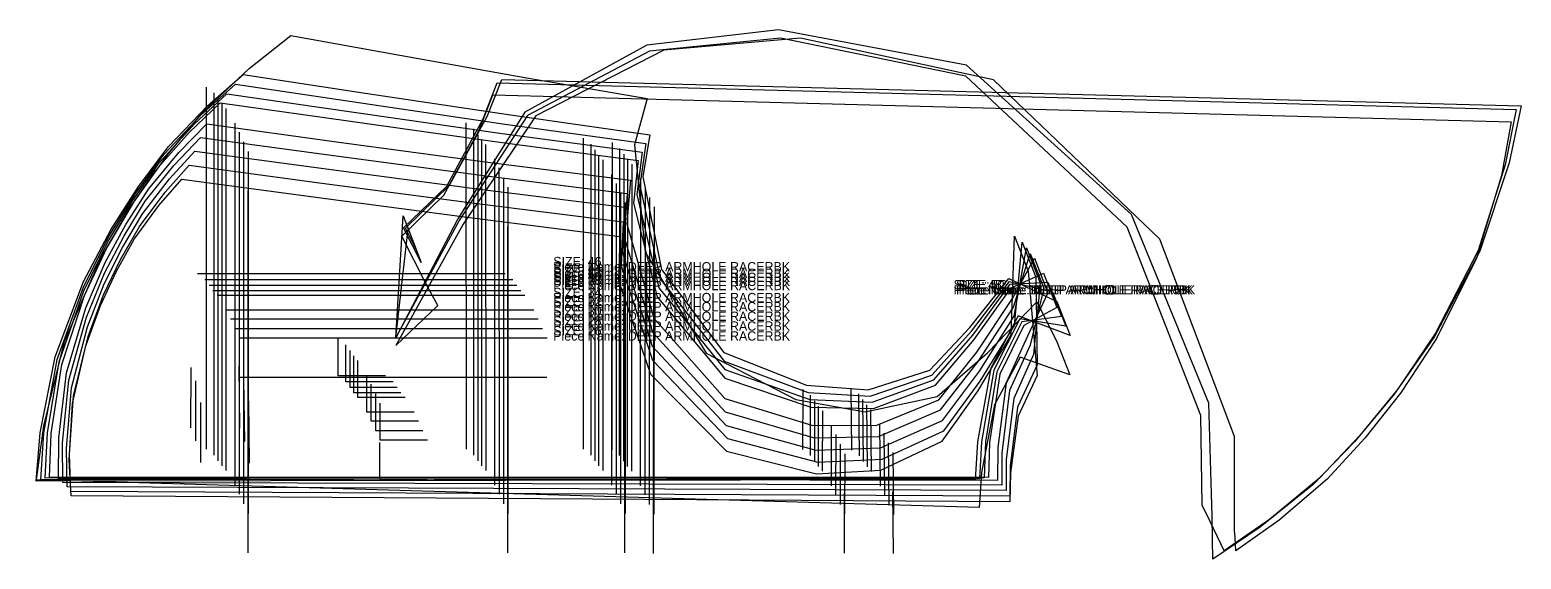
# Model space of a CAD drawing. Extents: x 0 to 67.6, y -0.1 to 29.7.
# Drawn here: x 27.43 to 67.55, y 15.49 to 29.74 of the extents above; entities that cross this region are included whole.
import ezdxf

# ---------------------------------------------------------------- set-up
doc = ezdxf.new("R2010")
doc.units = 0

# ---------------------------------------------------------------- blocks, each defined once
blk = doc.blocks.new('DEEP ARMHOLE RACERBK_26')
at = {"layer": '1'}
for points in [[(28.5355, 17.1932), (28.4854, 18.1539), (28.5736, 19.6827), (28.9327, 21.234), (29.3264, 22.3236), (29.7567, 23.247), (30.2364, 24.108), (30.895, 25.0092), (31.5123, 25.718)], [(31.5123, 25.718), (35.1169, 25.2328), (39.2587, 24.6839), (43.2985, 24.181)], [(43.2985, 24.181), (43.2625, 22.9971), (44.1294, 20.4732), (46.1711, 18.3963), (48.5962, 17.7928), (50.3276, 17.8924), (51.9721, 18.6728), (52.9298, 20.0154), (53.8275, 21.5225), (53.9196, 24.1881)], [(53.9196, 24.1881), (54.2914, 23.2412)], [(54.2914, 23.2412), (54.5329, 20.4393), (54.0181, 19.3405), (53.8103, 17.8142), (53.7984, 17.0324)], [(53.7984, 17.0324), (28.5355, 17.1932)]]:
    blk.add_lwpolyline(points, dxfattribs=at)
at = {"layer": '5'}
blk.add_line((31.9328, 23.1789), (40.2141, 23.1789), dxfattribs=at)
at = {"layer": '6'}
blk.add_line((53.7984, 17.0324), (28.5355, 17.1932), dxfattribs=at)
at = {"layer": '7'}
blk.add_line((31.9328, 23.1789), (40.2141, 23.1789), dxfattribs=at)
at = {"layer": '8'}
for p, q in [((32.1682, 28.1994), (32.1682, 18.4538)), ((39.1593, 27.2341), (39.1618, 18.454)), ((42.3114, 26.8203), (42.3114, 18.454)), ((43.0914, 26.7053), (43.0825, 18.4375)), ((49.543, 18.4305), (49.5239, 20.0972)), ((48.2255, 18.4425), (48.2304, 20.0607))]:
    blk.add_line(p, q, dxfattribs=at)
blk.add_lwpolyline([(36.9933, 20.4247), (35.7234, 20.4247), (35.7234, 21.4186)], dxfattribs=at)
at = {"layer": '1'}
for s, p in [('SIZE: 26', (41.5091, 21.5152)), ('Piece Name: DEEP ARMHOLE RACERBK', (41.5091, 21.3752))]:
    blk.add_text(s, height=0.25, dxfattribs=at).set_placement(p)
blk = doc.blocks.new('DEEP ARMHOLE RACERBK_28')
at = {"layer": '1'}
for points in [[(28.5314, 17.3166), (28.4913, 18.3104), (28.6013, 19.8901), (28.9916, 21.4894), (29.412, 22.6111), (29.8682, 23.5607), (30.3747, 24.445), (31.0667, 25.3685), (31.7136, 26.0938)], [(31.7136, 26.0938), (35.2848, 25.6142), (39.3881, 25.0718), (43.3905, 24.5749)], [(43.3905, 24.5749), (43.3401, 23.388), (44.1788, 20.8467), (46.201, 18.7393), (48.6256, 18.1049), (50.363, 18.1837), (52.0214, 18.9464), (52.9981, 20.2811), (53.9165, 21.7816), (54.1258, 24.0272)], [(54.1258, 24.0272), (54.4961, 23.0836)], [(54.4961, 23.0836), (54.5269, 20.7219), (54.0033, 19.5805), (53.8009, 17.9992), (53.7951, 17.1901)], [(53.7951, 17.1901), (28.5314, 17.3166)]]:
    blk.add_lwpolyline(points, dxfattribs=at)
at = {"layer": '5'}
blk.add_line((32.1375, 23.0212), (40.4188, 23.0212), dxfattribs=at)
at = {"layer": '6'}
blk.add_line((53.7951, 17.1901), (28.5314, 17.3166), dxfattribs=at)
at = {"layer": '7'}
blk.add_line((32.1375, 23.0212), (40.4188, 23.0212), dxfattribs=at)
at = {"layer": '8'}
for p, q in [((32.3729, 28.0417), (32.3729, 18.2961)), ((39.364, 27.0765), (39.3665, 18.2964)), ((42.5161, 26.6626), (42.5161, 18.2964)), ((43.2961, 26.5477), (43.2872, 18.2799)), ((48.4302, 18.2849), (48.4351, 19.9031)), ((49.7477, 18.2728), (49.7286, 19.9396))]:
    blk.add_line(p, q, dxfattribs=at)
blk.add_lwpolyline([(37.198, 20.267), (35.9281, 20.267), (35.9281, 21.2609)], dxfattribs=at)
at = {"layer": '1'}
for s, p in [('SIZE: 28', (41.5091, 21.7819)), ('Piece Name: DEEP ARMHOLE RACERBK', (41.5091, 21.6419))]:
    blk.add_text(s, height=0.25, dxfattribs=at).set_placement(p)
blk = doc.blocks.new('DEEP ARMHOLE RACERBK_30')
at = {"layer": '1'}
for points in [[(28.4342, 17.4397), (28.4084, 18.4688), (28.5471, 20.1014), (28.9761, 21.7502), (29.4287, 22.9042), (29.9156, 23.8794), (30.4537, 24.7864), (31.1842, 25.7312), (31.865, 26.4715)], [(31.865, 26.4715), (35.4019, 25.995), (39.4658, 25.4559), (43.4298, 24.9621)], [(43.4298, 24.9621), (43.3643, 23.7767), (44.1701, 21.2261), (46.1642, 19.0942), (48.5792, 18.4291), (50.3166, 18.4857), (51.9838, 19.2268), (52.9769, 20.5483), (53.9139, 22.0361), (54.2419, 23.8697)], [(54.2419, 23.8697), (54.6098, 22.9311)], [(54.6098, 22.9311), (54.4345, 20.9973), (53.8999, 19.8146), (53.6997, 18.179), (53.6983, 17.3426)], [(53.6983, 17.3426), (28.4342, 17.4397)]]:
    blk.add_lwpolyline(points, dxfattribs=at)
at = {"layer": '5'}
blk.add_line((32.2512, 22.8688), (40.5325, 22.8688), dxfattribs=at)
at = {"layer": '6'}
blk.add_line((53.6983, 17.3426), (28.4342, 17.4397), dxfattribs=at)
at = {"layer": '7'}
blk.add_line((32.2512, 22.8688), (40.5325, 22.8688), dxfattribs=at)
at = {"layer": '8'}
for p, q in [((32.4866, 27.8893), (32.4866, 18.1437)), ((39.4777, 26.924), (39.4802, 18.1439)), ((42.6298, 26.5102), (42.6298, 18.1439)), ((43.4098, 26.3952), (43.4009, 18.1274)), ((48.5439, 18.1324), (48.5488, 19.7506)), ((49.8614, 18.1204), (49.8423, 19.7871))]:
    blk.add_line(p, q, dxfattribs=at)
blk.add_lwpolyline([(37.3117, 20.1146), (36.0418, 20.1146), (36.0418, 21.1085)], dxfattribs=at)
at = {"layer": '1'}
for s, p in [('SIZE: 30', (41.5091, 22.047)), ('Piece Name: DEEP ARMHOLE RACERBK', (41.5091, 21.907))]:
    blk.add_text(s, height=0.25, dxfattribs=at).set_placement(p)
blk = doc.blocks.new('DEEP ARMHOLE RACERBK_32')
at = {"layer": '1'}
for points in [[(28.3169, 17.5548), (28.3076, 18.6202), (28.479, 20.3073), (28.9509, 22.0063), (29.439, 23.1929), (29.9595, 24.1938), (30.5318, 25.1233), (31.3038, 26.0886), (32.021, 26.8431)], [(32.021, 26.8431), (35.5304, 26.3667), (39.5627, 25.8276), (43.496, 25.3335)], [(43.496, 25.3335), (43.4148, 24.1544), (44.1824, 21.6046), (46.1387, 19.4554), (48.5336, 18.7608), (50.2638, 18.7937), (51.9334, 19.5089), (52.94, 20.811), (53.8928, 22.2793), (54.346, 23.7217)], [(54.346, 23.7217), (54.7106, 22.7901)], [(54.7106, 22.7901), (54.3408, 21.2559), (53.7891, 20.035), (53.5826, 18.3468), (53.5813, 17.4835)], [(53.5813, 17.4835), (28.3169, 17.5548)]]:
    blk.add_lwpolyline(points, dxfattribs=at)
at = {"layer": '5'}
blk.add_line((32.352, 22.7278), (40.6333, 22.7278), dxfattribs=at)
at = {"layer": '6'}
blk.add_line((53.5813, 17.4835), (28.3169, 17.5548), dxfattribs=at)
at = {"layer": '7'}
blk.add_line((32.352, 22.7278), (40.6333, 22.7278), dxfattribs=at)
at = {"layer": '8'}
for p, q in [((32.5874, 27.7483), (32.5874, 18.0027)), ((39.5785, 26.783), (39.581, 18.0029)), ((42.7305, 26.3692), (42.7305, 18.0029)), ((43.5105, 26.2542), (43.5017, 17.9864)), ((48.6447, 17.9914), (48.6496, 19.6096)), ((49.9621, 17.9794), (49.9431, 19.6461))]:
    blk.add_line(p, q, dxfattribs=at)
blk.add_lwpolyline([(37.4125, 19.9736), (36.1426, 19.9736), (36.1426, 20.9675)], dxfattribs=at)
at = {"layer": '1'}
for s, p in [('SIZE: 32', (41.5091, 22.3033)), ('Piece Name: DEEP ARMHOLE RACERBK', (41.5091, 22.1633))]:
    blk.add_text(s, height=0.25, dxfattribs=at).set_placement(p)
blk = doc.blocks.new('DEEP ARMHOLE RACERBK_34')
at = {"layer": '1'}
for points in [[(28.1972, 17.6593), (28.2063, 18.7619), (28.4129, 20.5048), (28.931, 22.2547), (29.4568, 23.474), (30.0128, 24.5007), (30.6212, 25.4526), (31.437, 26.438), (32.1922, 27.2062)], [(32.1922, 27.2062), (35.6763, 26.7278), (39.6797, 26.1863), (43.5846, 25.6898)], [(43.5846, 25.6898), (43.4873, 24.5195), (44.214, 21.9755), (46.1272, 19.8128), (48.4968, 19.089), (50.2162, 19.0973), (51.885, 19.7843), (52.9032, 21.0637), (53.8705, 22.509), (54.459, 23.5894)], [(54.459, 23.5894), (54.821, 22.6632)], [(54.821, 22.6632), (54.2715, 21.493), (53.6942, 20.2387), (53.4694, 18.5003), (53.4619, 17.6105)], [(53.4619, 17.6105), (28.1972, 17.6593)]]:
    blk.add_lwpolyline(points, dxfattribs=at)
at = {"layer": '5'}
blk.add_line((32.4624, 22.6009), (40.7437, 22.6009), dxfattribs=at)
at = {"layer": '6'}
blk.add_line((53.4619, 17.6105), (28.1972, 17.6593), dxfattribs=at)
at = {"layer": '7'}
blk.add_line((32.4624, 22.6009), (40.7437, 22.6009), dxfattribs=at)
at = {"layer": '8'}
for p, q in [((32.6978, 27.6214), (32.6978, 17.8758)), ((39.6889, 26.6561), (39.6914, 17.876)), ((42.841, 26.2423), (42.841, 17.876)), ((43.621, 26.1273), (43.6121, 17.8595)), ((48.7551, 17.8645), (48.76, 19.4827)), ((50.0726, 17.8525), (50.0535, 19.5192))]:
    blk.add_line(p, q, dxfattribs=at)
blk.add_lwpolyline([(37.5229, 19.8467), (36.253, 19.8467), (36.253, 20.8406)], dxfattribs=at)
at = {"layer": '1'}
for s, p in [('SIZE: 34', (41.5091, 22.5483)), ('Piece Name: DEEP ARMHOLE RACERBK', (41.5091, 22.4083))]:
    blk.add_text(s, height=0.25, dxfattribs=at).set_placement(p)
blk = doc.blocks.new('DEEP ARMHOLE RACERBK_38')
at = {"layer": '1'}
for points in [[(27.9574, 17.6997), (28.0039, 18.8781), (28.2829, 20.7346), (28.8951, 22.588), (29.4978, 23.8739), (30.1265, 24.953), (30.8086, 25.9503), (31.7135, 26.9766), (32.5465, 27.7728)], [(32.5465, 27.7728), (35.9866, 27.2854), (39.9393, 26.7336), (43.795, 26.2264)], [(43.795, 26.2264), (43.6652, 25.0774), (44.3066, 22.5523), (46.1269, 20.3681), (48.4382, 19.5868), (50.1307, 19.5451), (51.7931, 20.1727), (52.8325, 21.4024), (53.8265, 22.797), (54.7003, 23.1928)], [(54.7003, 23.1928), (55.0608, 22.2697)], [(55.0608, 22.2697), (54.1688, 21.7844), (53.5287, 20.4694), (53.2507, 18.6336), (53.2223, 17.6917)], [(53.2223, 17.6917), (27.9574, 17.6997)]]:
    blk.add_lwpolyline(points, dxfattribs=at)
at = {"layer": '5'}
blk.add_line((32.7022, 22.2074), (40.9835, 22.2074), dxfattribs=at)
at = {"layer": '6'}
blk.add_line((53.2223, 17.6917), (27.9574, 17.6997), dxfattribs=at)
at = {"layer": '7'}
blk.add_line((32.7022, 22.2074), (40.9835, 22.2074), dxfattribs=at)
at = {"layer": '8'}
for p, q in [((32.9376, 27.2279), (32.9376, 17.4823)), ((39.9287, 26.2627), (39.9312, 17.4826)), ((43.0808, 25.8488), (43.0808, 17.4826)), ((43.8608, 25.7339), (43.8519, 17.4661)), ((48.9949, 17.471), (48.9998, 19.0893)), ((50.3124, 17.459), (50.2933, 19.1258))]:
    blk.add_line(p, q, dxfattribs=at)
blk.add_lwpolyline([(37.7627, 19.4532), (36.4928, 19.4532), (36.4928, 20.4471)], dxfattribs=at)
at = {"layer": '1'}
for s, p in [('SIZE: 38', (41.5091, 22.8722)), ('Piece Name: DEEP ARMHOLE RACERBK', (41.5091, 22.7322))]:
    blk.add_text(s, height=0.25, dxfattribs=at).set_placement(p)
blk = doc.blocks.new('DEEP ARMHOLE RACERBK_40')
at = {"layer": '1'}
for points in [[(27.8375, 17.6742), (27.903, 18.8912), (28.2188, 20.8053), (28.8788, 22.7115), (29.5206, 24.0314), (30.1862, 25.1372), (30.9058, 26.1576), (31.8561, 27.2047), (32.7286, 28.015)], [(32.7286, 28.015), (36.1451, 27.5211), (40.0709, 26.9618), (43.9003, 26.4471)], [(43.9003, 26.4471), (43.7542, 25.3086), (44.3528, 22.7927), (46.1267, 20.5973), (48.4091, 19.787), (50.0884, 19.7201), (51.7479, 20.3181), (52.7981, 21.523), (53.8057, 22.8922), (54.8212, 22.9484)], [(54.8212, 22.9484), (55.1807, 22.0275)], [(55.1807, 22.0275), (54.1185, 21.8816), (53.4465, 20.5362), (53.1414, 18.6516), (53.1023, 17.6833)], [(53.1023, 17.6833), (27.8375, 17.6742)]]:
    blk.add_lwpolyline(points, dxfattribs=at)
at = {"layer": '5'}
blk.add_line((32.8221, 21.9652), (41.1034, 21.9652), dxfattribs=at)
at = {"layer": '6'}
blk.add_line((53.1023, 17.6833), (27.8375, 17.6742), dxfattribs=at)
at = {"layer": '7'}
blk.add_line((32.8221, 21.9652), (41.1034, 21.9652), dxfattribs=at)
at = {"layer": '8'}
for p, q in [((33.0575, 26.9857), (33.0575, 17.2401)), ((40.0486, 26.0204), (40.0511, 17.2403)), ((43.2007, 25.6066), (43.2007, 17.2403)), ((43.9807, 25.4916), (43.9718, 17.2238)), ((50.4323, 17.2168), (50.4132, 18.8835)), ((49.1148, 17.2288), (49.1197, 18.847))]:
    blk.add_line(p, q, dxfattribs=at)
blk.add_lwpolyline([(37.8826, 19.211), (36.6127, 19.211), (36.6127, 20.2049)], dxfattribs=at)
at = {"layer": '1'}
for s, p in [('SIZE: 40', (41.5091, 22.9846)), ('Piece Name: DEEP ARMHOLE RACERBK', (41.5091, 22.8446))]:
    blk.add_text(s, height=0.25, dxfattribs=at).set_placement(p)
blk = doc.blocks.new('DEEP ARMHOLE RACERBK_42')
at = {"layer": '1'}
for points in [[(27.7176, 17.6288), (27.8048, 18.8901), (28.1628, 20.8705), (28.8777, 22.8373), (29.5645, 24.1962), (30.2724, 25.3325), (31.0351, 26.3796), (32.0374, 27.4506), (32.9553, 28.2772)], [(32.9553, 28.2772), (36.3344, 27.7739), (40.2171, 27.2038), (44.0047, 26.6782)], [(44.0047, 26.6782), (43.8391, 25.5493), (44.3889, 23.0383), (46.1123, 20.8247), (48.366, 19.9785), (50.0337, 19.8819), (51.6937, 20.4464), (52.759, 21.625), (53.7849, 22.9676), (54.9424, 22.6837)], [(54.9424, 22.6837), (55.3007, 21.7653)], [(55.3007, 21.7653), (54.0681, 21.9589), (53.3642, 20.583), (53.032, 18.6493), (52.9823, 17.6546)], [(52.9823, 17.6546), (27.7176, 17.6288)]]:
    blk.add_lwpolyline(points, dxfattribs=at)
at = {"layer": '5'}
blk.add_line((32.9421, 21.703), (41.2234, 21.703), dxfattribs=at)
at = {"layer": '6'}
blk.add_line((52.9823, 17.6546), (27.7176, 17.6288), dxfattribs=at)
at = {"layer": '7'}
blk.add_line((32.9421, 21.703), (41.2234, 21.703), dxfattribs=at)
at = {"layer": '8'}
for p, q in [((33.1775, 26.7235), (33.1775, 16.9779)), ((40.1686, 25.7582), (40.1711, 16.9781)), ((43.3207, 25.3444), (43.3207, 16.9781)), ((44.1007, 25.2294), (44.0918, 16.9616)), ((49.2348, 16.9666), (49.2397, 18.5848)), ((50.5523, 16.9546), (50.5332, 18.6213))]:
    blk.add_line(p, q, dxfattribs=at)
blk.add_lwpolyline([(38.0026, 18.9488), (36.7327, 18.9488), (36.7327, 19.9427)], dxfattribs=at)
at = {"layer": '1'}
for s, p in [('SIZE: 42', (41.5091, 23.093)), ('Piece Name: DEEP ARMHOLE RACERBK', (41.5091, 22.953))]:
    blk.add_text(s, height=0.25, dxfattribs=at).set_placement(p)
blk = doc.blocks.new('DEEP ARMHOLE RACERBK_44')
at = {"layer": '1'}
for points in [[(27.5977, 17.5897), (27.7058, 18.8935), (28.1043, 20.9375), (28.8718, 22.9622), (29.6016, 24.3585), (30.3502, 25.5242), (31.1541, 26.5967), (32.2063, 27.6906), (33.1678, 28.5329)], [(33.1678, 28.5329), (36.5138, 28.0237), (40.3585, 27.4467), (44.1091, 26.9141)], [(44.1091, 26.9141), (43.9239, 25.7948), (44.4248, 23.2883), (46.0981, 21.0562), (48.3233, 20.174), (49.9796, 20.0476), (51.6402, 20.5787), (52.7207, 21.731), (53.7651, 23.0472), (55.0636, 22.4253)], [(55.0636, 22.4253), (55.4206, 21.5096)], [(55.4206, 21.5096), (54.0185, 22.0408), (53.2824, 20.6342), (52.9229, 18.6512), (52.8623, 17.63)], [(52.8623, 17.63), (27.5977, 17.5897)]]:
    blk.add_lwpolyline(points, dxfattribs=at)
at = {"layer": '5'}
blk.add_line((33.062, 21.4473), (41.3433, 21.4473), dxfattribs=at)
at = {"layer": '6'}
blk.add_line((52.8623, 17.63), (27.5977, 17.5897), dxfattribs=at)
at = {"layer": '7'}
blk.add_line((33.062, 21.4473), (41.3433, 21.4473), dxfattribs=at)
at = {"layer": '8'}
for p, q in [((33.2974, 26.4678), (33.2974, 16.7222)), ((40.2885, 25.5025), (40.291, 16.7224)), ((43.4406, 25.0887), (43.4406, 16.7224)), ((44.2206, 24.9737), (44.2117, 16.7059)), ((49.3547, 16.7109), (49.3596, 18.3291)), ((50.6722, 16.6989), (50.6531, 18.3656))]:
    blk.add_line(p, q, dxfattribs=at)
blk.add_lwpolyline([(38.1225, 18.6931), (36.8526, 18.6931), (36.8526, 19.687)], dxfattribs=at)
at = {"layer": '1'}
for s, p in [('SIZE: 44', (41.5091, 23.2013)), ('Piece Name: DEEP ARMHOLE RACERBK', (41.5091, 23.0613))]:
    blk.add_text(s, height=0.25, dxfattribs=at).set_placement(p)
blk = doc.blocks.new('DEEP ARMHOLE RACERBK_46')
at = {"layer": '1'}
for points in [[(27.6075, 17.6279), (27.7998, 19.0833), (28.3579, 21.3524), (29.3287, 23.5798), (30.223, 25.1049), (31.1255, 26.3705), (32.085, 27.5287), (33.3241, 28.6973), (34.4476, 29.5888)], [(34.4476, 29.5888), (37.3792, 29.0572), (40.748, 28.4535), (44.0352, 27.8913)], [(44.0352, 27.8913), (43.6987, 26.6457), (43.9814, 23.7527), (45.6218, 21.0373), (48.0398, 19.7867), (49.8996, 19.4559), (51.8389, 19.8686), (53.1922, 21.0502), (54.5233, 22.4211), (55.0534, 21.3703)], [(55.0534, 21.3703), (55.4107, 20.4537)], [(55.4107, 20.4537), (54.0758, 20.9263), (53.3849, 19.6423), (53.0338, 17.8249), (52.9675, 16.8876)], [(52.9675, 16.8876), (27.6075, 17.6279)]]:
    blk.add_lwpolyline(points, dxfattribs=at)
at = {"layer": '5'}
blk.add_line((33.0522, 20.3914), (41.3335, 20.3914), dxfattribs=at)
at = {"layer": '6'}
blk.add_line((52.9675, 16.8876), (27.6075, 17.6279), dxfattribs=at)
at = {"layer": '7'}
blk.add_line((33.0522, 20.3914), (41.3335, 20.3914), dxfattribs=at)
at = {"layer": '8'}
for p, q in [((33.2875, 25.4119), (33.2875, 15.6663)), ((40.2787, 24.4466), (40.2811, 15.6665)), ((43.4307, 24.0328), (43.4307, 15.6665)), ((44.2107, 23.9178), (44.2018, 15.65)), ((49.3448, 15.655), (49.3498, 17.2732)), ((50.6623, 15.643), (50.6432, 17.3097))]:
    blk.add_line(p, q, dxfattribs=at)
blk.add_lwpolyline([(38.1127, 17.6372), (36.8427, 17.6372), (36.8427, 18.6311)], dxfattribs=at)
at = {"layer": '1'}
for s, p in [('SIZE: 46', (41.5091, 23.3782)), ('Piece Name: DEEP ARMHOLE RACERBK', (41.5091, 23.2382))]:
    blk.add_text(s, height=0.25, dxfattribs=at).set_placement(p)
blk = doc.blocks.new('DEEP ARMHOLE RACERBK_48')
at = {"layer": '1'}
for points in [[(59.8415, 16.2729), (59.8412, 18.7931), (57.834, 24.1049), (53.3572, 28.39), (48.1601, 29.5165), (44.4842, 29.1927), (41.0372, 27.4264), (39.0871, 24.5088), (37.2757, 21.2455), (38.4059, 22.3236)], [(38.0884, 22.8904), (37.4365, 24.1866), (38.5638, 25.285), (39.5143, 27.0427), (39.8864, 27.9865)], [(39.8864, 27.9865), (67.2884, 27.2583)], [(67.2884, 27.2583), (67.0227, 25.821), (66.3518, 23.5934), (65.2729, 21.4284), (64.306, 19.9577), (63.3438, 18.7454), (62.3306, 17.6429), (61.039, 16.5442), (59.8766, 15.7153)], [(38.4059, 22.3236), (38.0884, 22.8904)], [(59.8766, 15.7153), (59.8664, 15.8859), (59.8545, 16.0819), (59.8415, 16.2729)]]:
    blk.add_lwpolyline(points, dxfattribs=at)
at = {"layer": '5'}
blk.add_line((15.7299, 22.8281), (24.0112, 22.8281), dxfattribs=at)
at = {"layer": '6'}
blk.add_line((39.8864, 27.9865), (67.2884, 27.2583), dxfattribs=at)
at = {"layer": '7'}
blk.add_line((15.7299, 22.8281), (24.0112, 22.8281), dxfattribs=at)
at = {"layer": '8'}
for p, q in [((15.9652, 27.8486), (15.9652, 18.103)), ((22.9564, 26.8833), (22.9588, 18.1032)), ((26.1084, 26.4695), (26.1084, 18.1032)), ((26.8884, 26.3545), (26.8795, 18.0867)), ((32.0225, 18.0917), (32.0275, 19.7099)), ((33.34, 18.0797), (33.3209, 19.7464))]:
    blk.add_line(p, q, dxfattribs=at)
blk.add_lwpolyline([(20.7904, 20.0739), (19.5204, 20.0739), (19.5204, 21.0678)], dxfattribs=at)
at = {"layer": '1'}
for s, p in [('SIZE: 48', (52.282, 22.7559)), ('Piece Name: DEEP ARMHOLE RACERBK', (52.282, 22.6159))]:
    blk.add_text(s, height=0.25, dxfattribs=at).set_placement(p)
blk = doc.blocks.new('DEEP ARMHOLE RACERBK_50')
at = {"layer": '1'}
for points in [[(58.9659, 16.9453), (58.9377, 19.3615), (56.9545, 24.4318), (52.6148, 28.4905), (47.6197, 29.5129), (44.099, 29.1617), (40.8138, 27.43), (38.9765, 24.6111), (37.2761, 21.4624), (37.6025, 24.3824)], [(37.9556, 23.4747), (37.484, 24.4086), (38.6428, 25.5353), (39.6207, 27.3394), (40.0038, 28.3081)], [(40.0038, 28.3081), (67.4212, 27.5929)], [(67.4212, 27.5929), (67.1249, 26.105), (66.3971, 23.8028), (65.2466, 21.5712), (64.2223, 20.0587), (63.2065, 18.8143), (62.1393, 17.6845), (60.7833, 16.5626), (59.565, 15.7189)], [(37.6025, 24.3824), (37.9556, 23.4747)], [(59.565, 15.7189), (59.3832, 16.0949), (59.1735, 16.5264), (58.9659, 16.9453)]]:
    blk.add_lwpolyline(points, dxfattribs=at)
at = {"layer": '5'}
blk.add_line((15.597, 23.4124), (23.8783, 23.4124), dxfattribs=at)
at = {"layer": '6'}
blk.add_line((40.0038, 28.3081), (67.4212, 27.5929), dxfattribs=at)
at = {"layer": '7'}
blk.add_line((15.597, 23.4124), (23.8783, 23.4124), dxfattribs=at)
at = {"layer": '8'}
for p, q in [((15.8324, 28.4329), (15.8324, 18.6873)), ((22.8235, 27.4676), (22.826, 18.6875)), ((25.9756, 27.0538), (25.9756, 18.6875)), ((26.7556, 26.9388), (26.7467, 18.671)), ((31.8897, 18.676), (31.8947, 20.2942)), ((33.2072, 18.664), (33.1881, 20.3307))]:
    blk.add_line(p, q, dxfattribs=at)
blk.add_lwpolyline([(20.6576, 20.6582), (19.3876, 20.6582), (19.3876, 21.6521)], dxfattribs=at)
at = {"layer": '1'}
for s, p in [('SIZE: 50', (52.3486, 22.7559)), ('Piece Name: DEEP ARMHOLE RACERBK', (52.3486, 22.6159))]:
    blk.add_text(s, height=0.25, dxfattribs=at).set_placement(p)
blk = doc.blocks.new('DEEP ARMHOLE RACERBK_52')
at = {"layer": '1'}
for points in [[(59.2206, 17.2535), (59.1524, 19.6894), (57.0691, 24.7693), (52.6265, 28.7903), (47.5729, 29.7389), (44.0285, 29.3268), (40.7446, 27.5266), (38.9384, 24.654), (37.2756, 21.451), (37.4728, 24.7311)], [(37.8233, 23.8288), (37.5311, 24.4022), (38.7218, 25.5572), (39.7276, 27.4076), (40.1221, 28.4014)], [(40.1221, 28.4014), (67.5536, 27.6967)], [(67.5536, 27.6967), (67.2272, 26.1584), (66.4426, 23.7819), (65.2209, 21.4841), (64.1395, 19.9299), (63.0704, 18.6534), (61.9497, 17.4965), (60.5296, 16.3515), (59.2559, 15.4929)], [(37.4728, 24.7311), (37.8233, 23.8288)], [(59.2559, 15.4929), (59.2472, 16.0317), (59.2361, 16.6506), (59.2206, 17.2535)]]:
    blk.add_lwpolyline(points, dxfattribs=at)
at = {"layer": '5'}
blk.add_line((15.4647, 23.7665), (23.746, 23.7665), dxfattribs=at)
at = {"layer": '6'}
blk.add_line((40.1221, 28.4014), (67.5536, 27.6967), dxfattribs=at)
at = {"layer": '7'}
blk.add_line((15.4647, 23.7665), (23.746, 23.7665), dxfattribs=at)
at = {"layer": '8'}
for p, q in [((15.7001, 28.787), (15.7001, 19.0414)), ((22.6912, 27.8217), (22.6937, 19.0416)), ((25.8432, 27.4079), (25.8432, 19.0416)), ((26.6233, 27.2929), (26.6144, 19.0251)), ((31.7574, 19.0301), (31.7623, 20.6483)), ((33.0749, 19.0181), (33.0558, 20.6848))]:
    blk.add_line(p, q, dxfattribs=at)
blk.add_lwpolyline([(20.5252, 21.0123), (19.2553, 21.0123), (19.2553, 22.0062)], dxfattribs=at)
at = {"layer": '1'}
for s, p in [('SIZE: 52', (52.4146, 22.7559)), ('Piece Name: DEEP ARMHOLE RACERBK', (52.4146, 22.6159))]:
    blk.add_text(s, height=0.25, dxfattribs=at).set_placement(p)

msp = doc.modelspace()

# ---------------------------------------------------------------- block references
at = {"layer": '1'}
for name in ['DEEP ARMHOLE RACERBK_52', 'DEEP ARMHOLE RACERBK_50', 'DEEP ARMHOLE RACERBK_48', 'DEEP ARMHOLE RACERBK_46', 'DEEP ARMHOLE RACERBK_44', 'DEEP ARMHOLE RACERBK_42', 'DEEP ARMHOLE RACERBK_26', 'DEEP ARMHOLE RACERBK_40', 'DEEP ARMHOLE RACERBK_38', 'DEEP ARMHOLE RACERBK_32', 'DEEP ARMHOLE RACERBK_30', 'DEEP ARMHOLE RACERBK_28', 'DEEP ARMHOLE RACERBK_34']:
    msp.add_blockref(name, (0, 0), dxfattribs=at)

doc.saveas('drawing.dxf')
